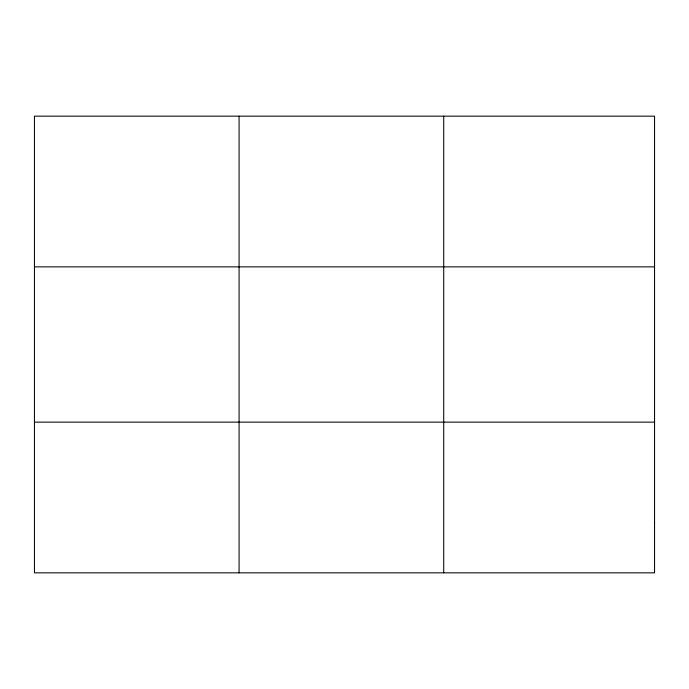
<?xml version="1.0" encoding="UTF-8"?>
<svg xmlns="http://www.w3.org/2000/svg" width="689" height="689" viewBox="0 0 689 689"><rect width="100%" height="100%" fill="white"/><g stroke="black" fill="none" stroke-linecap="round" stroke-linejoin="round"><path stroke-width="1.03" d="M239.083 116.165L239.083 572.835M443.716 116.165L443.716 572.835M34.45 266.867L654.55 266.867M34.45 422.133L654.55 422.133M654.55 522.598L654.55 572.835L34.45 572.835L34.45 116.165L654.55 116.165L654.55 522.598"/></g></svg>
